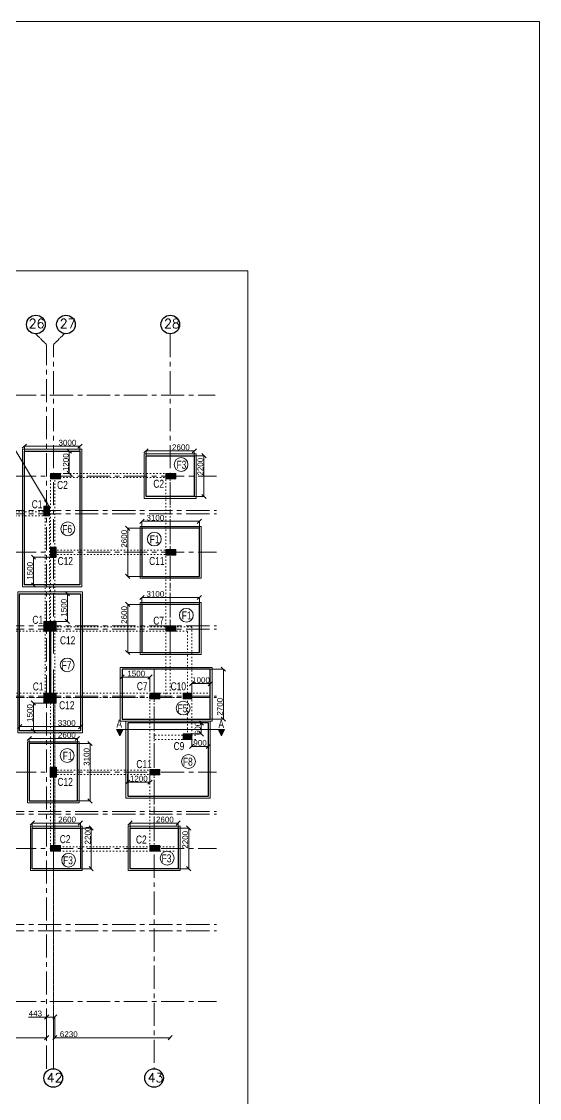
# Model space of a CAD drawing. Header units: inches. Extents: x 719368 to 6315912, y -2624014 to 446967.
# Drawn here: x 5540824 to 5568800, y -2127265 to -2069088 of the extents above; entities that cross this region are included whole.
import ezdxf

# ---------------------------------------------------------------- set-up
doc = ezdxf.new("R2010")
doc.units = ezdxf.units.IN
doc.header["$LTSCALE"] = 20
doc.header["$MEASUREMENT"] = 0
doc.header["$PDMODE"] = 3
doc.linetypes.add('ACAD_ISO03W100', pattern=[30, 12, -18])
doc.linetypes.add('CENTER', pattern=[2, 1.25, -0.25, 0.25, -0.25])
doc.layers.get('Defpoints').update_dxf_attribs({"lineweight": 25})
for name, color, linetype, lineweight in [('COL.FILL', 6, 'Continuous', 20), ('COLUMN', 2, 'Continuous', 25), ('DIM', 7, 'Continuous', 13), ('FOOTING', 73, 'Continuous', 30), ('GRID', 202, 'CENTER', 5), ('HACHE', 6, 'Continuous', 9), ('HIDDEN', 181, 'ACAD_ISO03W100', 18), ('STAIR', 4, 'Continuous', 25), ('Text', 7, 'Continuous', 15), ('WALL', 1, 'Continuous', 18)]:
    doc.layers.add(name, color=color, linetype=linetype, lineweight=lineweight)
doc.layers.add('expension joint', color=248, linetype='Continuous')
doc.layers.add('grid text', color=140, linetype='Continuous')
doc.styles.add('BOLD', font='arial.ttf')
doc.styles.add('DIM SUMBI', font='arial.ttf')
doc.styles.add('Tabrej', font='romans.shx')
doc.dimstyles.new('Copy of S3', dxfattribs={"dimtxt": 200, "dimasz": 150, "dimexe": 5, "dimexo": 5, "dimgap": 50, "dimtad": 1, "dimjust": 1, "dimdec": 0, "dimzin": 3, "dimdsep": 46, "dimtxsty": 'BOLD', "dimblk1": 'OBLIQUE', "dimblk2": 'OBLIQUE', "dimsah": 1, "dimcen": 0.0625, "dimdle": 5, "dimclrd": 230, "dimclre": 251, "dimclrt": 2, "dimadec": 0, "dimazin": 0, "dimtfac": 1, "dimtdec": 0, "dimtix": 1, "dimtofl": 0, "dimtmove": 2, "dimatfit": 3, "dimfxl": 0, "dimtolj": 1, "dimtzin": 2, "dimlwd": -1, "dimlwe": -1, "dimarcsym": 0})
doc.dimstyles.new('PL1', dxfattribs={"dimtxt": 275, "dimasz": 230, "dimexe": 0.18, "dimexo": 12, "dimgap": 30, "dimtad": 1, "dimjust": 1, "dimdec": 0, "dimzin": 0, "dimdsep": 46, "dimtxsty": 'BOLD', "dimblk": 'OBLIQUE', "dimcen": 0.09, "dimclrd": 256, "dimclre": 256, "dimadec": 0, "dimazin": 0, "dimtfac": 1, "dimtdec": 0, "dimtofl": 0, "dimtmove": 0, "dimatfit": 3, "dimfxl": 0, "dimtolj": 1, "dimtzin": 0, "dimlwd": -1, "dimlwe": -1, "dimarcsym": 0})

# ---------------------------------------------------------------- blocks, each defined once
blk = doc.blocks.new('_Oblique')
at = {"layer": 'STAIR', "color": 0, "lineweight": -2}
blk.add_line((-0.5, -0.5), (0.5, 0.5), dxfattribs=at)
blk = doc.blocks.new('*D461')
at = {"layer": 'Defpoints', "color": 0}
for p in [(5538829, -2123984), (5542179, -2123984), (5542179, -2123984)]:
    blk.add_point(p, dxfattribs=at)
at = {"layer": 'DIM'}
for p, q in [((5538829, -2123972), (5538829, -2123984)), ((5542179, -2123984), (5538829, -2123984)), ((5542179, -2123972), (5542179, -2123984))]:
    blk.add_line(p, q, dxfattribs=at)
at = {"layer": 'DIM', "xscale": 230, "yscale": 230, "zscale": 230, "rotation": 180}
blk.add_blockref('_Oblique', (5538829, -2123984), dxfattribs=at)
at = {"layer": 'DIM', "xscale": 230, "yscale": 230, "zscale": 230}
blk.add_blockref('_Oblique', (5542179, -2123984), dxfattribs=at)
at = {"layer": 'DIM', "color": 0, "insert": (5539581, -2123796), "char_height": 310, "attachment_point": 5, "style": 'BOLD'}
blk.add_mtext('\\A1;3350', dxfattribs=at)
blk = doc.blocks.new('*D462')
at = {"layer": 'Defpoints', "color": 0}
for p in [(5542622, -2123984), (5548852, -2123984), (5548852, -2123984)]:
    blk.add_point(p, dxfattribs=at)
at = {"layer": 'DIM'}
for p, q in [((5542622, -2123972), (5542622, -2123984)), ((5548852, -2123984), (5542622, -2123984)), ((5548852, -2123972), (5548852, -2123984))]:
    blk.add_line(p, q, dxfattribs=at)
at = {"layer": 'DIM', "xscale": 230, "yscale": 230, "zscale": 230, "rotation": 180}
blk.add_blockref('_Oblique', (5542622, -2123984), dxfattribs=at)
at = {"layer": 'DIM', "xscale": 230, "yscale": 230, "zscale": 230}
blk.add_blockref('_Oblique', (5548852, -2123984), dxfattribs=at)
at = {"layer": 'DIM', "color": 0, "insert": (5543375, -2123796), "char_height": 310, "attachment_point": 5, "style": 'BOLD'}
blk.add_mtext('\\A1;6230', dxfattribs=at)
blk = doc.blocks.new('*D463')
at = {"layer": 'Defpoints', "color": 0}
for p in [(5542622, -2122865), (5542179, -2123984), (5542622, -2123984)]:
    blk.add_point(p, dxfattribs=at)
at = {"layer": 'DIM'}
for p, q in [((5542179, -2122865), (5541192, -2122865)), ((5542179, -2123972), (5542179, -2122864)), ((5542622, -2122865), (5542179, -2122865)), ((5542622, -2123972), (5542622, -2122864))]:
    blk.add_line(p, q, dxfattribs=at)
at = {"layer": 'DIM', "xscale": 230, "yscale": 230, "zscale": 230, "rotation": 180}
blk.add_blockref('_Oblique', (5542179, -2122865), dxfattribs=at)
at = {"layer": 'DIM', "xscale": 230, "yscale": 230, "zscale": 230}
blk.add_blockref('_Oblique', (5542622, -2122865), dxfattribs=at)
at = {"layer": 'DIM', "color": 0, "insert": (5541570, -2122676), "char_height": 310, "attachment_point": 5, "style": 'BOLD'}
blk.add_mtext('\\A1;443', dxfattribs=at)
blk = doc.blocks.new('C3')
at = {"layer": 'COLUMN'}
h = blk.add_hatch(color=7, dxfattribs=at)
h.dxf.hatch_style = 1
h.paths.add_polyline_path([(0.3, 0), (0, 0), (0, -0.53), (0.3, -0.53)])
for p, q in [((0, 0), (0, -0.53)), ((0.3, 0), (0, 0)), ((0.3, -0.53), (0.3, 0)), ((0, -0.53), (0.3, -0.53))]:
    blk.add_line(p, q, dxfattribs=at)
blk = doc.blocks.new('*D534')
at = {"layer": 'Defpoints', "color": 0}
for p in [(5550152, -2092545), (5550152, -2094745), (5550673, -2094745)]:
    blk.add_point(p, dxfattribs=at)
at = {"layer": 'DIM'}
for p, q in [((5550164, -2092545), (5550673, -2092545)), ((5550673, -2092545), (5550673, -2094745)), ((5550164, -2094745), (5550673, -2094745))]:
    blk.add_line(p, q, dxfattribs=at)
at = {"layer": 'DIM', "xscale": 230, "yscale": 230, "zscale": 230}
for p, rotation in [((5550673, -2092545), 90), ((5550673, -2094745), 270)]:
    blk.add_blockref('_Oblique', p, dxfattribs=dict(at, rotation=rotation))
at = {"layer": 'DIM', "color": 0, "insert": (5550485, -2093135), "char_height": 310, "attachment_point": 5, "rotation": 90, "style": 'BOLD'}
blk.add_mtext('\\A1;2200', dxfattribs=at)
blk = doc.blocks.new('*D535')
at = {"layer": 'Defpoints', "color": 0}
for p in [(5550152, -2092278), (5547552, -2092791), (5550152, -2092783)]:
    blk.add_point(p, dxfattribs=at)
at = {"layer": 'DIM'}
for p, q in [((5547552, -2092779), (5547552, -2092277)), ((5547552, -2092278), (5550152, -2092278)), ((5550152, -2092771), (5550152, -2092277))]:
    blk.add_line(p, q, dxfattribs=at)
at = {"layer": 'DIM', "xscale": 230, "yscale": 230, "zscale": 230, "rotation": 180}
blk.add_blockref('_Oblique', (5547552, -2092278), dxfattribs=at)
at = {"layer": 'DIM', "xscale": 230, "yscale": 230, "zscale": 230}
blk.add_blockref('_Oblique', (5550152, -2092278), dxfattribs=at)
at = {"layer": 'DIM', "color": 0, "insert": (5549432, -2092089), "char_height": 310, "attachment_point": 5, "style": 'BOLD'}
blk.add_mtext('\\A1;2600', dxfattribs=at)
blk = doc.blocks.new('*D536')
at = {"layer": 'Defpoints', "color": 0}
for p in [(5541242, -2107819), (5541242, -2108090), (5543842, -2108090)]:
    blk.add_point(p, dxfattribs=at)
at = {"layer": 'DIM'}
for p, q in [((5541242, -2108078), (5541242, -2107819)), ((5543842, -2107819), (5541242, -2107819)), ((5543842, -2108078), (5543842, -2107819))]:
    blk.add_line(p, q, dxfattribs=at)
at = {"layer": 'DIM', "xscale": 230, "yscale": 230, "zscale": 230, "rotation": 180}
blk.add_blockref('_Oblique', (5541242, -2107819), dxfattribs=at)
at = {"layer": 'DIM', "xscale": 230, "yscale": 230, "zscale": 230}
blk.add_blockref('_Oblique', (5543842, -2107819), dxfattribs=at)
at = {"layer": 'DIM', "color": 0, "insert": (5543271, -2107631), "char_height": 310, "attachment_point": 5, "style": 'BOLD'}
blk.add_mtext('\\A1;2600', dxfattribs=at)
blk = doc.blocks.new('*D537')
at = {"layer": 'Defpoints', "color": 0}
for p in [(5543604, -2108090), (5544528, -2108090), (5543596, -2111190)]:
    blk.add_point(p, dxfattribs=at)
at = {"layer": 'DIM'}
for p, q in [((5543616, -2108090), (5544528, -2108090)), ((5544528, -2111190), (5544528, -2108090)), ((5543608, -2111190), (5544528, -2111190))]:
    blk.add_line(p, q, dxfattribs=at)
at = {"layer": 'DIM', "xscale": 230, "yscale": 230, "zscale": 230}
for p, rotation in [((5544528, -2108090), 90), ((5544528, -2111190), 270)]:
    blk.add_blockref('_Oblique', p, dxfattribs=dict(at, rotation=rotation))
at = {"layer": 'DIM', "color": 0, "insert": (5544339, -2108814), "char_height": 310, "attachment_point": 5, "rotation": 90, "style": 'BOLD'}
blk.add_mtext('\\A1;3100', dxfattribs=at)
blk = doc.blocks.new('*D538')
at = {"layer": 'Defpoints', "color": 0}
for p in [(5549286, -2112655), (5549286, -2114855), (5549855, -2114855)]:
    blk.add_point(p, dxfattribs=at)
at = {"layer": 'DIM'}
for p, q in [((5549298, -2112655), (5549856, -2112655)), ((5549855, -2112655), (5549855, -2114855)), ((5549298, -2114855), (5549856, -2114855))]:
    blk.add_line(p, q, dxfattribs=at)
at = {"layer": 'DIM', "xscale": 230, "yscale": 230, "zscale": 230}
for p, rotation in [((5549855, -2112655), 90), ((5549855, -2114855), 270)]:
    blk.add_blockref('_Oblique', p, dxfattribs=dict(at, rotation=rotation))
at = {"layer": 'DIM', "color": 0, "insert": (5549667, -2113293), "char_height": 310, "attachment_point": 5, "rotation": 90, "style": 'BOLD'}
blk.add_mtext('\\A1;2200', dxfattribs=at)
blk = doc.blocks.new('*D539')
at = {"layer": 'Defpoints', "color": 0}
for p in [(5549286, -2112388), (5546686, -2112901), (5549286, -2112894)]:
    blk.add_point(p, dxfattribs=at)
at = {"layer": 'DIM'}
for p, q in [((5546686, -2112889), (5546686, -2112388)), ((5546686, -2112388), (5549286, -2112388)), ((5549286, -2112882), (5549286, -2112388))]:
    blk.add_line(p, q, dxfattribs=at)
at = {"layer": 'DIM', "xscale": 230, "yscale": 230, "zscale": 230, "rotation": 180}
blk.add_blockref('_Oblique', (5546686, -2112388), dxfattribs=at)
at = {"layer": 'DIM', "xscale": 230, "yscale": 230, "zscale": 230}
blk.add_blockref('_Oblique', (5549286, -2112388), dxfattribs=at)
at = {"layer": 'DIM', "color": 0, "insert": (5548567, -2112200), "char_height": 310, "attachment_point": 5, "style": 'BOLD'}
blk.add_mtext('\\A1;2600', dxfattribs=at)
blk = doc.blocks.new('*D540')
at = {"layer": 'Defpoints', "color": 0}
for p in [(5544005, -2112655), (5544005, -2114855), (5544585, -2114855)]:
    blk.add_point(p, dxfattribs=at)
at = {"layer": 'DIM'}
for p, q in [((5544017, -2112655), (5544585, -2112655)), ((5544585, -2112655), (5544585, -2114855)), ((5544017, -2114855), (5544585, -2114855))]:
    blk.add_line(p, q, dxfattribs=at)
at = {"layer": 'DIM', "xscale": 230, "yscale": 230, "zscale": 230}
for p, rotation in [((5544585, -2112655), 90), ((5544585, -2114855), 270)]:
    blk.add_blockref('_Oblique', p, dxfattribs=dict(at, rotation=rotation))
at = {"layer": 'DIM', "color": 0, "insert": (5544397, -2113061), "char_height": 310, "attachment_point": 5, "rotation": 90, "style": 'BOLD'}
blk.add_mtext('\\A1;2200', dxfattribs=at)
blk = doc.blocks.new('*D541')
at = {"layer": 'Defpoints', "color": 0}
for p in [(5544005, -2112388), (5541405, -2112901), (5544005, -2112894)]:
    blk.add_point(p, dxfattribs=at)
at = {"layer": 'DIM'}
for p, q in [((5541405, -2112889), (5541405, -2112388)), ((5541405, -2112388), (5544005, -2112388)), ((5544005, -2112882), (5544005, -2112388))]:
    blk.add_line(p, q, dxfattribs=at)
at = {"layer": 'DIM', "xscale": 230, "yscale": 230, "zscale": 230, "rotation": 180}
blk.add_blockref('_Oblique', (5541405, -2112388), dxfattribs=at)
at = {"layer": 'DIM', "xscale": 230, "yscale": 230, "zscale": 230}
blk.add_blockref('_Oblique', (5544005, -2112388), dxfattribs=at)
at = {"layer": 'DIM', "color": 0, "insert": (5543286, -2112200), "char_height": 310, "attachment_point": 5, "style": 'BOLD'}
blk.add_mtext('\\A1;2600', dxfattribs=at)
blk = doc.blocks.new('*D415')
at = {"layer": 'Defpoints', "color": 0}
for p in [(5551017, -2104075), (5551727, -2104075), (5551017, -2106775)]:
    blk.add_point(p, dxfattribs=at)
at = {"layer": 'DIM'}
for p, q in [((5551029, -2104075), (5551727, -2104075)), ((5551727, -2106775), (5551727, -2104075)), ((5551029, -2106775), (5551727, -2106775))]:
    blk.add_line(p, q, dxfattribs=at)
at = {"layer": 'DIM', "xscale": 230, "yscale": 230, "zscale": 230}
for p, rotation in [((5551727, -2104075), 90), ((5551727, -2106775), 270)]:
    blk.add_blockref('_Oblique', p, dxfattribs=dict(at, rotation=rotation))
at = {"layer": 'DIM', "color": 0, "insert": (5551538, -2106105), "char_height": 310, "attachment_point": 5, "rotation": 90, "style": 'BOLD'}
blk.add_mtext('\\A1;2700', dxfattribs=at)
blk = doc.blocks.new('*D416')
at = {"layer": 'Defpoints', "color": 0}
for p in [(5546256, -2104501), (5546256, -2105284), (5547756, -2105284)]:
    blk.add_point(p, dxfattribs=at)
at = {"layer": 'DIM'}
for p, q in [((5546256, -2105272), (5546256, -2104501)), ((5546256, -2104501), (5547756, -2104501)), ((5547756, -2105272), (5547756, -2104501))]:
    blk.add_line(p, q, dxfattribs=at)
at = {"layer": 'DIM', "xscale": 230, "yscale": 230, "zscale": 230, "rotation": 180}
blk.add_blockref('_Oblique', (5546256, -2104501), dxfattribs=at)
at = {"layer": 'DIM', "xscale": 230, "yscale": 230, "zscale": 230}
blk.add_blockref('_Oblique', (5547756, -2104501), dxfattribs=at)
at = {"layer": 'DIM', "color": 0, "insert": (5547019, -2104313), "char_height": 310, "attachment_point": 5, "style": 'BOLD'}
blk.add_mtext('\\A1;1500', dxfattribs=at)
blk = doc.blocks.new('*D417')
at = {"layer": 'Defpoints', "color": 0}
for p in [(5550017, -2105375), (5551017, -2104855), (5551017, -2105375)]:
    blk.add_point(p, dxfattribs=at)
at = {"layer": 'DIM'}
for p, q in [((5550017, -2105363), (5550017, -2104855)), ((5551017, -2104855), (5550017, -2104855)), ((5551017, -2105363), (5551017, -2104855))]:
    blk.add_line(p, q, dxfattribs=at)
at = {"layer": 'DIM', "xscale": 230, "yscale": 230, "zscale": 230, "rotation": 180}
blk.add_blockref('_Oblique', (5550017, -2104855), dxfattribs=at)
at = {"layer": 'DIM', "xscale": 230, "yscale": 230, "zscale": 230}
blk.add_blockref('_Oblique', (5551017, -2104855), dxfattribs=at)
at = {"layer": 'DIM', "color": 0, "insert": (5550517, -2104667), "char_height": 310, "attachment_point": 5, "style": 'BOLD'}
blk.add_mtext('\\A1;1000', dxfattribs=at)
blk = doc.blocks.new('*D418')
at = {"layer": 'Defpoints', "color": 0}
for p in [(5546556, -2109755), (5547756, -2109790), (5546556, -2110180)]:
    blk.add_point(p, dxfattribs=at)
at = {"layer": 'DIM'}
for p, q in [((5546556, -2109767), (5546556, -2110180)), ((5547756, -2109802), (5547756, -2110180)), ((5546556, -2110180), (5547756, -2110180))]:
    blk.add_line(p, q, dxfattribs=at)
at = {"layer": 'DIM', "xscale": 230, "yscale": 230, "zscale": 230, "rotation": 180}
blk.add_blockref('_Oblique', (5546556, -2110180), dxfattribs=at)
at = {"layer": 'DIM', "xscale": 230, "yscale": 230, "zscale": 230}
blk.add_blockref('_Oblique', (5547756, -2110180), dxfattribs=at)
at = {"layer": 'DIM', "color": 0, "insert": (5547156, -2109991), "char_height": 310, "attachment_point": 5, "style": 'BOLD'}
blk.add_mtext('\\A1;1200', dxfattribs=at)
blk = doc.blocks.new('*D419')
at = {"layer": 'Defpoints', "color": 0}
for p in [(5550017, -2107875), (5550917, -2107875), (5550917, -2108246)]:
    blk.add_point(p, dxfattribs=at)
at = {"layer": 'DIM'}
for p, q in [((5550017, -2107887), (5550017, -2108246)), ((5550917, -2108246), (5550017, -2108246)), ((5550917, -2107887), (5550917, -2108246))]:
    blk.add_line(p, q, dxfattribs=at)
at = {"layer": 'DIM', "xscale": 230, "yscale": 230, "zscale": 230, "rotation": 180}
blk.add_blockref('_Oblique', (5550017, -2108246), dxfattribs=at)
at = {"layer": 'DIM', "xscale": 230, "yscale": 230, "zscale": 230}
blk.add_blockref('_Oblique', (5550917, -2108246), dxfattribs=at)
at = {"layer": 'DIM', "color": 0, "insert": (5550467, -2108057), "char_height": 310, "attachment_point": 5, "style": 'BOLD'}
blk.add_mtext('\\A1;900', dxfattribs=at)
blk = doc.blocks.new('*D420')
at = {"layer": 'Defpoints', "color": 0}
for p in [(5549557, -2106975), (5550529, -2106975), (5549557, -2107575)]:
    blk.add_point(p, dxfattribs=at)
at = {"layer": 'DIM'}
for p, q in [((5549569, -2106975), (5550529, -2106975)), ((5550529, -2107575), (5550529, -2106975)), ((5549569, -2107575), (5550529, -2107575))]:
    blk.add_line(p, q, dxfattribs=at)
at = {"layer": 'DIM', "xscale": 230, "yscale": 230, "zscale": 230}
for p, rotation in [((5550529, -2106975), 90), ((5550529, -2107575), 270)]:
    blk.add_blockref('_Oblique', p, dxfattribs=dict(at, rotation=rotation))
at = {"layer": 'DIM', "color": 0, "insert": (5550341, -2107275), "char_height": 310, "attachment_point": 5, "rotation": 90, "style": 'BOLD'}
blk.add_mtext('\\A1;600', dxfattribs=at)
blk = doc.blocks.new('*D421')
at = {"layer": 'Defpoints', "color": 0}
for p in [(5543975, -2092028), (5540975, -2092541), (5543975, -2092534)]:
    blk.add_point(p, dxfattribs=at)
at = {"layer": 'DIM'}
for p, q in [((5540975, -2092529), (5540975, -2092028)), ((5540975, -2092028), (5543975, -2092028)), ((5543975, -2092522), (5543975, -2092028))]:
    blk.add_line(p, q, dxfattribs=at)
at = {"layer": 'DIM', "xscale": 230, "yscale": 230, "zscale": 230, "rotation": 180}
blk.add_blockref('_Oblique', (5540975, -2092028), dxfattribs=at)
at = {"layer": 'DIM', "xscale": 230, "yscale": 230, "zscale": 230}
blk.add_blockref('_Oblique', (5543975, -2092028), dxfattribs=at)
at = {"layer": 'DIM', "color": 0, "insert": (5543302, -2091840), "char_height": 310, "attachment_point": 5, "style": 'BOLD'}
blk.add_mtext('\\A1;3000', dxfattribs=at)
blk = doc.blocks.new('*D422')
at = {"layer": 'Defpoints', "color": 0}
for p in [(5543118, -2092295), (5543118, -2093495), (5543405, -2093495)]:
    blk.add_point(p, dxfattribs=at)
at = {"layer": 'DIM'}
for p, q in [((5543130, -2092295), (5543405, -2092295)), ((5543405, -2093495), (5543405, -2092295)), ((5543130, -2093495), (5543405, -2093495))]:
    blk.add_line(p, q, dxfattribs=at)
at = {"layer": 'DIM', "xscale": 230, "yscale": 230, "zscale": 230}
for p, rotation in [((5543405, -2092295), 90), ((5543405, -2093495), 270)]:
    blk.add_blockref('_Oblique', p, dxfattribs=dict(at, rotation=rotation))
at = {"layer": 'DIM', "color": 0, "insert": (5543217, -2092895), "char_height": 310, "attachment_point": 5, "rotation": 90, "style": 'BOLD'}
blk.add_mtext('\\A1;1200', dxfattribs=at)
blk = doc.blocks.new('*D423')
at = {"layer": 'Defpoints', "color": 0}
for p in [(5542392, -2098025), (5541469, -2099525), (5542392, -2099525)]:
    blk.add_point(p, dxfattribs=at)
at = {"layer": 'DIM'}
for p, q in [((5542380, -2098025), (5541469, -2098025)), ((5541469, -2099525), (5541469, -2098025)), ((5542380, -2099525), (5541469, -2099525))]:
    blk.add_line(p, q, dxfattribs=at)
at = {"layer": 'DIM', "xscale": 230, "yscale": 230, "zscale": 230}
for p, rotation in [((5541469, -2098025), 90), ((5541469, -2099525), 270)]:
    blk.add_blockref('_Oblique', p, dxfattribs=dict(at, rotation=rotation))
at = {"layer": 'DIM', "color": 0, "insert": (5541281, -2098763), "char_height": 310, "attachment_point": 5, "rotation": 90, "style": 'BOLD'}
blk.add_mtext('\\A1;1500', dxfattribs=at)
blk = doc.blocks.new('*D424')
at = {"layer": 'Defpoints', "color": 0}
for p in [(5542692, -2099995), (5543302, -2099995), (5542692, -2101495)]:
    blk.add_point(p, dxfattribs=at)
at = {"layer": 'DIM'}
for p, q in [((5542704, -2099995), (5543302, -2099995)), ((5543302, -2099995), (5543302, -2101495)), ((5542704, -2101495), (5543302, -2101495))]:
    blk.add_line(p, q, dxfattribs=at)
at = {"layer": 'DIM', "xscale": 230, "yscale": 230, "zscale": 230}
for p, rotation in [((5543302, -2099995), 90), ((5543302, -2101495), 270)]:
    blk.add_blockref('_Oblique', p, dxfattribs=dict(at, rotation=rotation))
at = {"layer": 'DIM', "color": 0, "insert": (5543114, -2100758), "char_height": 310, "attachment_point": 5, "rotation": 90, "style": 'BOLD'}
blk.add_mtext('\\A1;1500', dxfattribs=at)
blk = doc.blocks.new('*D425')
at = {"layer": 'Defpoints', "color": 0}
for p in [(5542029, -2105905), (5541463, -2107405), (5542029, -2107405)]:
    blk.add_point(p, dxfattribs=at)
at = {"layer": 'DIM'}
for p, q in [((5542017, -2105905), (5541463, -2105905)), ((5541463, -2105905), (5541463, -2107405)), ((5542017, -2107405), (5541463, -2107405))]:
    blk.add_line(p, q, dxfattribs=at)
at = {"layer": 'DIM', "xscale": 230, "yscale": 230, "zscale": 230}
for p, rotation in [((5541463, -2105905), 90), ((5541463, -2107405), 270)]:
    blk.add_blockref('_Oblique', p, dxfattribs=dict(at, rotation=rotation))
at = {"layer": 'DIM', "color": 0, "insert": (5541275, -2106443), "char_height": 310, "attachment_point": 5, "rotation": 90, "style": 'BOLD'}
blk.add_mtext('\\A1;1500', dxfattribs=at)
blk = doc.blocks.new('*D426')
at = {"layer": 'Defpoints', "color": 0}
for p in [(5540716, -2107088), (5540716, -2107174), (5544016, -2107088)]:
    blk.add_point(p, dxfattribs=at)
at = {"layer": 'DIM'}
for p, q in [((5540716, -2107100), (5540716, -2107174)), ((5540716, -2107174), (5544016, -2107174)), ((5544016, -2107100), (5544016, -2107174))]:
    blk.add_line(p, q, dxfattribs=at)
at = {"layer": 'DIM', "xscale": 230, "yscale": 230, "zscale": 230, "rotation": 180}
blk.add_blockref('_Oblique', (5540716, -2107174), dxfattribs=at)
at = {"layer": 'DIM', "xscale": 230, "yscale": 230, "zscale": 230}
blk.add_blockref('_Oblique', (5544016, -2107174), dxfattribs=at)
at = {"layer": 'DIM', "color": 0, "insert": (5543264, -2106986), "char_height": 310, "attachment_point": 5, "style": 'BOLD'}
blk.add_mtext('\\A1;3300', dxfattribs=at)
blk = doc.blocks.new('*D543')
at = {"layer": 'Defpoints', "color": 0}
for p in [(5547568, -2096460), (5546559, -2099060), (5547541, -2099060)]:
    blk.add_point(p, dxfattribs=at)
at = {"layer": 'DIM'}
for p, q in [((5547556, -2096460), (5546559, -2096460)), ((5546559, -2096460), (5546559, -2099060)), ((5547529, -2099060), (5546559, -2099060))]:
    blk.add_line(p, q, dxfattribs=at)
at = {"layer": 'DIM', "xscale": 230, "yscale": 230, "zscale": 230}
for p, rotation in [((5546559, -2096460), 90), ((5546559, -2099060), 270)]:
    blk.add_blockref('_Oblique', p, dxfattribs=dict(at, rotation=rotation))
at = {"layer": 'DIM', "color": 0, "insert": (5546371, -2097031), "char_height": 310, "attachment_point": 5, "rotation": 90, "style": 'BOLD'}
blk.add_mtext('\\A1;2600', dxfattribs=at)
blk = doc.blocks.new('*D544')
at = {"layer": 'Defpoints', "color": 0}
for p in [(5547328, -2096087), (5547328, -2096699), (5550428, -2096706)]:
    blk.add_point(p, dxfattribs=at)
at = {"layer": 'DIM'}
for p, q in [((5547328, -2096687), (5547328, -2096087)), ((5550428, -2096087), (5547328, -2096087)), ((5550428, -2096694), (5550428, -2096087))]:
    blk.add_line(p, q, dxfattribs=at)
at = {"layer": 'DIM', "xscale": 230, "yscale": 230, "zscale": 230, "rotation": 180}
blk.add_blockref('_Oblique', (5547328, -2096087), dxfattribs=at)
at = {"layer": 'DIM', "xscale": 230, "yscale": 230, "zscale": 230}
blk.add_blockref('_Oblique', (5550428, -2096087), dxfattribs=at)
at = {"layer": 'DIM', "color": 0, "insert": (5548052, -2095898), "char_height": 310, "attachment_point": 5, "style": 'BOLD'}
blk.add_mtext('\\A1;3100', dxfattribs=at)
blk = doc.blocks.new('*D545')
at = {"layer": 'Defpoints', "color": 0}
for p in [(5547568, -2100575), (5546559, -2103175), (5547541, -2103175)]:
    blk.add_point(p, dxfattribs=at)
at = {"layer": 'DIM'}
for p, q in [((5547556, -2100575), (5546559, -2100575)), ((5546559, -2100575), (5546559, -2103175)), ((5547529, -2103175), (5546559, -2103175))]:
    blk.add_line(p, q, dxfattribs=at)
at = {"layer": 'DIM', "xscale": 230, "yscale": 230, "zscale": 230}
for p, rotation in [((5546559, -2100575), 90), ((5546559, -2103175), 270)]:
    blk.add_blockref('_Oblique', p, dxfattribs=dict(at, rotation=rotation))
at = {"layer": 'DIM', "color": 0, "insert": (5546371, -2101146), "char_height": 310, "attachment_point": 5, "rotation": 90, "style": 'BOLD'}
blk.add_mtext('\\A1;2600', dxfattribs=at)
blk = doc.blocks.new('*D546')
at = {"layer": 'Defpoints', "color": 0}
for p in [(5547328, -2100202), (5547328, -2100814), (5550428, -2100821)]:
    blk.add_point(p, dxfattribs=at)
at = {"layer": 'DIM'}
for p, q in [((5547328, -2100802), (5547328, -2100202)), ((5550428, -2100202), (5547328, -2100202)), ((5550428, -2100809), (5550428, -2100202))]:
    blk.add_line(p, q, dxfattribs=at)
at = {"layer": 'DIM', "xscale": 230, "yscale": 230, "zscale": 230, "rotation": 180}
blk.add_blockref('_Oblique', (5547328, -2100202), dxfattribs=at)
at = {"layer": 'DIM', "xscale": 230, "yscale": 230, "zscale": 230}
blk.add_blockref('_Oblique', (5550428, -2100202), dxfattribs=at)
at = {"layer": 'DIM', "color": 0, "insert": (5548052, -2100013), "char_height": 310, "attachment_point": 5, "style": 'BOLD'}
blk.add_mtext('\\A1;3100', dxfattribs=at)

msp = doc.modelspace()

# ---------------------------------------------------------------- hatches: boundary and pattern name
at = {"layer": 'COL.FILL'}
for points in [[(5542391.5856, -2093795.4344), (5542921.5856, -2093795.4344), (5542921.5856, -2093495.4344), (5542391.5856, -2093495.4344)], [(5548621.5856, -2093795.1363), (5549151.5856, -2093795.1363), (5549151.5856, -2093495.1363), (5548621.5856, -2093495.1363)], [(5542029.0856, -2095795.4344), (5542329.0856, -2095795.4344), (5542329.0856, -2095265.4344), (5542029.0856, -2095265.4344)], [(5542391.5856, -2098025.4344), (5542691.5856, -2098025.4344), (5542691.5856, -2097495.4344), (5542391.5856, -2097495.4344)], [(5548621.5856, -2097910.4344), (5549151.5856, -2097910.4344), (5549151.5856, -2097610.4344), (5548621.5856, -2097610.4344)], [(5542029.0856, -2102025.4344), (5542329.0856, -2102025.4344), (5542329.0856, -2101495.4344), (5542029.0856, -2101495.4344)], [(5542391.5856, -2102025.4344), (5542691.5856, -2102025.4344), (5542691.5856, -2101495.4344), (5542391.5856, -2101495.4344)], [(5548621.5856, -2102025.4344), (5549151.5856, -2102025.4344), (5549151.5856, -2101725.4344), (5548621.5856, -2101725.4344)], [(5542029.0856, -2105905.4344), (5542329.0856, -2105905.4344), (5542329.0856, -2105375.4344), (5542029.0856, -2105375.4344)], [(5542391.5856, -2105905.4344), (5542691.5856, -2105905.4344), (5542691.5856, -2105375.4344), (5542391.5856, -2105375.4344)], [(5547756.4859, -2105675.4344), (5548286.4859, -2105675.4344), (5548286.4859, -2105375.4344), (5547756.4859, -2105375.4344)], [(5550017.3985, -2105375.4344), (5550017.3985, -2105675.4344), (5549557.3985, -2105675.4344), (5549557.3985, -2105375.4344)], [(5550017.3985, -2107575.4344), (5550017.3985, -2107875.4344), (5549557.3985, -2107875.4344), (5549557.3985, -2107575.4344)], [(5542391.5856, -2109905.4344), (5542691.5856, -2109905.4344), (5542691.5856, -2109375.4344), (5542391.5856, -2109375.4344)], [(5547756.4859, -2109790.4344), (5548286.4859, -2109790.4344), (5548286.4859, -2109490.4344), (5547756.4859, -2109490.4344)], [(5542391.5856, -2113905.4344), (5542921.5856, -2113905.4344), (5542921.5856, -2113605.4344), (5542391.5856, -2113605.4344)], [(5548286.4859, -2113905.4354), (5547756.4859, -2113905.4354), (5547756.4859, -2113605.4354), (5548286.4859, -2113605.4354)]]:
    msp.add_hatch(color=256, dxfattribs=at).paths.add_polyline_path(points)
at = {"layer": 'DIM'}
for points in [[(5545954.3008, -2107336.5785), (5546133.0367, -2107676.89), (5546307.3378, -2107336.5785)], [(5551620.2049, -2107676.89), (5551441.469, -2107336.5785), (5551794.506, -2107336.5785)]]:
    msp.add_hatch(color=256, dxfattribs=at).paths.add_polyline_path(points)

# ---------------------------------------------------------------- linework, layer by layer
at = {"layer": 'COL.FILL'}
for points in [[(5542921.5856, -2093795.4344), (5542921.5856, -2093495.4344), (5542391.5856, -2093495.4344), (5542391.5856, -2093795.4344)], [(5549151.5856, -2093795.1363), (5549151.5856, -2093495.1363), (5548621.5856, -2093495.1363), (5548621.5856, -2093795.1363)], [(5542329.0856, -2095265.4344), (5542029.0856, -2095265.4344), (5542029.0856, -2095795.4344), (5542329.0856, -2095795.4344)], [(5542391.5856, -2098025.4344), (5542691.5856, -2098025.4344), (5542691.5856, -2097495.4344), (5542391.5856, -2097495.4344)], [(5549151.5856, -2097910.4344), (5549151.5856, -2097610.4344), (5548621.5856, -2097610.4344), (5548621.5856, -2097910.4344)], [(5542329.0856, -2101495.4344), (5542029.0856, -2101495.4344), (5542029.0856, -2102025.4344), (5542329.0856, -2102025.4344)], [(5542391.5856, -2102025.4344), (5542691.5856, -2102025.4344), (5542691.5856, -2101495.4344), (5542391.5856, -2101495.4344)], [(5549151.5856, -2102025.4344), (5549151.5856, -2101725.4344), (5548621.5856, -2101725.4344), (5548621.5856, -2102025.4344)], [(5542329.0856, -2105375.4344), (5542029.0856, -2105375.4344), (5542029.0856, -2105905.4344), (5542329.0856, -2105905.4344)], [(5542391.5856, -2105905.4344), (5542691.5856, -2105905.4344), (5542691.5856, -2105375.4344), (5542391.5856, -2105375.4344)], [(5548286.4859, -2105675.4344), (5548286.4859, -2105375.4344), (5547756.4859, -2105375.4344), (5547756.4859, -2105675.4344)], [(5550017.3985, -2105675.4344), (5550017.3985, -2105375.4344), (5549557.3985, -2105375.4344), (5549557.3985, -2105675.4344)], [(5550017.3985, -2107875.4344), (5550017.3985, -2107575.4344), (5549557.3985, -2107575.4344), (5549557.3985, -2107875.4344)], [(5542391.5856, -2109905.4344), (5542691.5856, -2109905.4344), (5542691.5856, -2109375.4344), (5542391.5856, -2109375.4344)], [(5548286.4859, -2109790.4344), (5548286.4859, -2109490.4344), (5547756.4859, -2109490.4344), (5547756.4859, -2109790.4344)], [(5542921.5856, -2113905.4344), (5542921.5856, -2113605.4344), (5542391.5856, -2113605.4344), (5542391.5856, -2113905.4344)], [(5548286.4859, -2113905.4354), (5548286.4859, -2113605.4354), (5547756.4859, -2113605.4354), (5547756.4859, -2113905.4354)]]:
    msp.add_lwpolyline(points, close=True, dxfattribs=at)
at = {"layer": 'DIM'}
for p, q in [((5545954.3008, -2107336.5785), (5551794.506, -2107336.5785)), ((5545954.3008, -2107336.5785), (5546133.0367, -2107676.89)), ((5546133.0367, -2107676.89), (5546307.3378, -2107336.5785)), ((5551441.469, -2107336.5785), (5551620.2049, -2107676.89)), ((5551620.2049, -2107676.89), (5551794.506, -2107336.5785))]:
    msp.add_line(p, q, dxfattribs=at)
for points in [[(5424872.2914, -2069087.5328), (5568800.3559, -2069087.5328), (5568800.3559, -2278303.3114), (5424872.2914, -2278303.3114)], [(5553055.3852, -2167590.5634), (5432049.132, -2167590.5634), (5432049.132, -2082559.4872), (5553055.3852, -2082559.4872)]]:
    msp.add_lwpolyline(points, close=True, dxfattribs=at)
at = {"layer": 'expension joint'}
for p, q in [((5542329.0856, -2102025.4344), (5542329.0856, -2105375.4344)), ((5542391.5856, -2102025.4344), (5542391.5856, -2105375.4344))]:
    msp.add_line(p, q, dxfattribs=at)
at = {"layer": 'FOOTING'}
for points in [[(5543975.3356, -2092295.4344), (5543975.3356, -2099525.4344), (5540975.3356, -2099525.4344), (5540975.3356, -2092295.4344)], [(5550151.5857, -2092545.1363), (5550151.5857, -2094745.1363), (5547551.5857, -2094745.1363), (5547551.5857, -2092545.1363)], [(5547327.9574, -2096460.4344), (5547327.9574, -2099060.4344), (5550427.9574, -2099060.4344), (5550427.9574, -2096460.4344)], [(5544016.1332, -2099995.4344), (5544016.1332, -2107405.4344), (5540716.1332, -2107405.4344), (5540716.1332, -2099995.4344)], [(5547327.9574, -2100575.4344), (5547327.9574, -2103175.4344), (5550427.9574, -2103175.4344), (5550427.9574, -2100575.4344)], [(5551017.3985, -2106775.4344), (5551017.3985, -2104075.4344), (5546256.4859, -2104075.4344), (5546256.4859, -2106775.4344)], [(5550917.3985, -2110940.4344), (5550917.3985, -2106975.4344), (5546556.4859, -2106975.4344), (5546556.4859, -2110940.4344)], [(5543842.0521, -2108090.4344), (5541242.0521, -2108090.4344), (5541242.0521, -2111190.4344), (5543842.0521, -2111190.4344)], [(5544005.2691, -2112655.4344), (5544005.2691, -2114855.4344), (5541405.2691, -2114855.4344), (5541405.2691, -2112655.4344)], [(5549286.4859, -2112655.4354), (5549286.4859, -2114855.4354), (5546686.4859, -2114855.4354), (5546686.4859, -2112655.4354)]]:
    msp.add_lwpolyline(points, close=True, dxfattribs=at)
at = {"layer": 'GRID', "color": 190, "ltscale": 3}
msp.add_line((5541587.7823, -2085956.3043), (5542179.0856, -2086547.6076), dxfattribs=at)
at = {"layer": 'GRID', "ltscale": 3}
for p, q in [((5543132.889, -2085956.3043), (5542541.5856, -2086547.6076)), ((5542541.563, -2104090.1), (5542541.563, -2125656.412)), ((5542541.563, -2104090.1), (5542541.563, -2125656.412))]:
    msp.add_line(p, q, dxfattribs=at)
at = {"layer": 'GRID', "ltscale": 50}
for p, q in [((5548851.5856, -2103219.7943), (5548851.5856, -2085956.2691)), ((5542179.0856, -2125656.412), (5542179.0856, -2086547.6076)), ((5542541.5856, -2103219.7943), (5542541.5856, -2086547.6076)), ((5436358.4024, -2089265.4344), (5551291.0154, -2089265.4344)), ((5436358.4024, -2093645.4344), (5551358.5285, -2093645.4344)), ((5435720.6711, -2095495.4344), (5551358.5285, -2095495.4344)), ((5435720.6711, -2095680.4344), (5551358.5285, -2095680.4344)), ((5436358.4024, -2097760.4252), (5551358.5285, -2097760.4252)), ((5435720.6711, -2101725.4344), (5551358.5285, -2101725.4344)), ((5435720.6711, -2101910.4354), (5551358.5285, -2101910.4354)), ((5547986.4632, -2104090.1011), (5547986.4632, -2125656.4131)), ((5435720.6711, -2105525.4354), (5551358.5285, -2105525.4354)), ((5435720.6711, -2105605.4344), (5551358.5285, -2105605.4344)), ((5436358.4024, -2109640.4354), (5551358.5285, -2109640.4354)), ((5435720.6711, -2111755.4344), (5551358.5285, -2111755.4344)), ((5435720.6711, -2111905.389), (5551358.5285, -2111905.389)), ((5436358.4024, -2113755.4354), (5551358.5285, -2113755.4354)), ((5435720.6711, -2117870.4354), (5551358.5285, -2117870.4354)), ((5435720.6711, -2118205.4344), (5551358.5285, -2118205.4344)), ((5436358.4024, -2122020.4354), (5551358.5285, -2122020.4354))]:
    msp.add_line(p, q, dxfattribs=at)
at = {"layer": 'grid text', "color": 190}
msp.add_circle((5541598.2014, -2085452.7087), 503.6064, dxfattribs=at)
at = {"layer": 'grid text'}
for centre in [(5543223.5788, -2085452.7087), (5548858.394, -2085452.7087), (5542536.0031, -2126159.9877), (5542536.0031, -2126159.9877), (5547980.9034, -2126159.9888)]:
    msp.add_circle(centre, 503.6064, dxfattribs=at)
at = {"layer": 'HACHE'}
for points in [[(5544075.3356, -2092195.4344), (5544075.3356, -2099625.4344), (5540875.3356, -2099625.4344), (5540875.3356, -2092195.4344)], [(5550251.5857, -2092445.1363), (5550251.5857, -2094845.1363), (5547451.5857, -2094845.1363), (5547451.5857, -2092445.1363)], [(5547227.9574, -2096360.4344), (5547227.9574, -2099160.4344), (5550527.9574, -2099160.4344), (5550527.9574, -2096360.4344)], [(5544116.1332, -2099895.4344), (5544116.1332, -2107505.4344), (5540616.1332, -2107505.4344), (5540616.1332, -2099895.4344)], [(5547227.9574, -2100475.4344), (5547227.9574, -2103275.4344), (5550527.9574, -2103275.4344), (5550527.9574, -2100475.4344)], [(5551117.3985, -2106875.4344), (5551117.3985, -2103975.4344), (5546156.4859, -2103975.4344), (5546156.4859, -2106875.4344)], [(5551017.3985, -2111040.4344), (5551017.3985, -2106875.4344), (5546456.4859, -2106875.4344), (5546456.4859, -2111040.4344)], [(5543942.0521, -2107990.4344), (5541142.0521, -2107990.4344), (5541142.0521, -2111290.4344), (5543942.0521, -2111290.4344)], [(5544105.2691, -2112555.4344), (5544105.2691, -2114955.4344), (5541305.2691, -2114955.4344), (5541305.2691, -2112555.4344)], [(5549386.4859, -2112555.4354), (5549386.4859, -2114955.4354), (5546586.4859, -2114955.4354), (5546586.4859, -2112555.4354)]]:
    msp.add_lwpolyline(points, close=True, dxfattribs=at)
at = {"layer": 'HIDDEN', "linetype": 'ACAD_ISO03W100', "ltscale": 0.3}
for p, q in [((5542391.5856, -2093495.4344), (5542391.5856, -2113605.4344)), ((5549081.5856, -2093495.4344), (5542391.5856, -2093495.4344)), ((5549081.5856, -2093725.4344), (5542391.5856, -2093725.4344)), ((5542621.5856, -2093495.4344), (5542621.5856, -2113605.4344)), ((5548621.5856, -2105605.4228), (5548621.5856, -2093495.4344)), ((5548851.5856, -2105605.424), (5548851.5856, -2093495.4344)), ((5542099.0856, -2105682.7943), (5542099.0856, -2095495.4344)), ((5542329.0856, -2105681.3753), (5542329.0856, -2095495.4344)), ((5453179.086, -2095565.4344), (5542329.0856, -2095565.4344)), ((5453179.086, -2095795.4344), (5542329.0856, -2095795.4344)), ((5542391.5856, -2097645.4344), (5548851.5857, -2097645.4344)), ((5542391.5856, -2097875.4344), (5548851.5857, -2097875.4344)), ((5550017.3985, -2101795.4344), (5542391.5804, -2101795.6288)), ((5550017.3985, -2101795.4344), (5550017.3985, -2105375.4354)), ((5549787.3985, -2102025.4728), (5512784.0858, -2102025.6288)), ((5549787.3985, -2105375.4354), (5549787.3985, -2102025.4728)), ((5550882.4983, -2105375.4344), (5512784.0858, -2105375.24)), ((5550017.3985, -2105375.4354), (5550017.3985, -2107875.4355)), ((5550882.493, -2105605.4344), (5512784.0858, -2105605.24)), ((5542621.5856, -2105835.4344), (5542621.5856, -2113605.4344)), ((5547756.4859, -2113905.4354), (5547756.4859, -2105675.4344)), ((5547986.4859, -2113905.4344), (5547986.4859, -2105675.4344)), ((5549787.3985, -2105605.4354), (5549787.3985, -2107645.4355)), ((5550247.3985, -2107645.4344), (5547986.4859, -2107645.4344)), ((5550247.3985, -2107875.4344), (5547986.4859, -2107875.4344)), ((5542391.5856, -2109525.4344), (5548286.4859, -2109525.4344)), ((5542391.5856, -2109755.4344), (5548286.4859, -2109755.4344)), ((5549059.8519, -2113675.4344), (5542391.5856, -2113675.4344)), ((5549059.8519, -2113905.4344), (5542391.5856, -2113905.4344))]:
    msp.add_line(p, q, dxfattribs=at)
at = {"layer": 'Text'}
for centre in [(5549439.5904, -2093018.7125), (5543322.8966, -2096489.1152), (5547996.0585, -2097045.8966), (5549726.3785, -2101160.8966), (5543291.5782, -2103846.9133), (5549552.2219, -2106176.6233), (5543284.9483, -2108737.3604), (5549842.9427, -2109060.5493), (5543367.9446, -2114389.6), (5548690.0507, -2114284.3756)]:
    msp.add_circle(centre, 372.7728, dxfattribs=at)
at = {"layer": 'WALL'}
for p, q in [((5549636.9422, -2107645.4344), (5549636.9422, -2107875.4344)), ((5549787.3985, -2107645.4344), (5549636.9422, -2107645.4344)), ((5550017.3985, -2107875.4344), (5549636.9422, -2107875.4344))]:
    msp.add_line(p, q, dxfattribs=at)

# ---------------------------------------------------------------- block references
at = {"layer": 'COLUMN', "color": 5, "xscale": 1000, "yscale": 1000, "zscale": 1000, "rotation": 180}
msp.add_blockref('C3', (5542691.5856, -2098025.4344), dxfattribs=at)
msp.add_blockref('C3', (5542691.5856, -2098025.4344), dxfattribs=at)
at = {"layer": 'COLUMN', "color": 5, "xscale": -1000, "yscale": 1000, "zscale": 1000}
msp.add_blockref('C3', (5542691.5856, -2109375.4344), dxfattribs=at)
at = {"layer": 'WALL', "color": 5, "xscale": 1000, "yscale": 1000, "zscale": 1000, "rotation": 180}
msp.add_blockref('C3', (5542691.5856, -2098025.4344), dxfattribs=at)
at = {"layer": 'WALL', "color": 5, "xscale": -1000, "yscale": 1000, "zscale": 1000}
msp.add_blockref('C3', (5542691.5856, -2109375.4344), dxfattribs=at)

# ---------------------------------------------------------------- texts
at = {"layer": 'grid text', "color": 190, "insert": (5541208.7332, -2085156.4273), "char_height": 500, "attachment_point": 1, "style": 'Tabrej'}
msp.add_mtext_dynamic_manual_height_columns('26', width=0.5, gutter_width=24, heights=[0], dxfattribs=at)
at = {"layer": 'grid text', "char_height": 500, "attachment_point": 1, "style": 'Tabrej'}
for s, insert in [('27', (5542885.7403, -2085156.4273)), ('28', (5548520.5555, -2085156.4273)), ('42', (5542187.5669, -2125891.471)), ('42', (5542187.5669, -2125891.471)), ('43', (5547632.4672, -2125891.4721))]:
    msp.add_mtext_dynamic_manual_height_columns(s, width=0.5, gutter_width=24, heights=[0], dxfattribs=dict(at, insert=insert))
at = {"layer": 'Text', "style": 'DIM SUMBI', "width": 0.75}
for s, p in [('F3', (5549193.4729, -2093246.2734)), ('C2', (5542743.987, -2094337.718)), ('C2', (5547943.3535, -2094273.9857)), ('C1', (5541373.7732, -2095380.0507)), ('F6', (5543023.902, -2096716.6761)), ('F1', (5547749.941, -2097273.4575)), ('C12', (5542771.8213, -2098449.2125)), ('C11', (5547716.9941, -2098446.1895)), ('C1', (5541408.8252, -2101624.4289)), ('C7', (5547939.8433, -2101669.5576)), ('F1', (5549480.2609, -2101388.4575)), ('C12', (5542898.6436, -2102730.9918)), ('F7', (5542992.3624, -2104074.4743)), ('C1', (5541431.8697, -2105222.8468)), ('C7', (5547052.7619, -2105208.3097)), ('C10', (5548877.3254, -2105214.6326)), ('C12', (5542853.0717, -2106239.01)), ('F5', (5549250.5725, -2106404.1843)), ('A', (5545948.3753, -2107238.5752)), ('A', (5551460.1482, -2107250.2352)), ('C9', (5549038.1396, -2108445.9171)), ('F1', (5543048.3408, -2108964.9214)), ('F8', (5549543.0632, -2109288.1102)), ('C11', (5547026.4679, -2109418.7731)), ('C12', (5542764.1265, -2110379.13)), ('C2', (5542888.1738, -2113472.4628)), ('C2', (5547006.3281, -2113491.8903)), ('F3', (5548390.8349, -2114511.9365)), ('F3', (5543068.7288, -2114617.1609))]:
    msp.add_text(s, height=432.432, dxfattribs=at).set_placement(p)

# ---------------------------------------------------------------- dimensions: what is measured, and where the dimension line sits
at = {"layer": 'DIM'}
for base, p1, p2, angle, picture, middle in [((5543975.3356, -2092027.9066), (5540975.3356, -2092541.4521), (5543975.3356, -2092533.6399), 180, '*D421', (5543301.5154, -2092027.9066)), ((5550151.5857, -2092277.6085), (5547551.5857, -2092791.154), (5550151.5857, -2092783.3418), 180, '*D535', (5549431.8469, -2092277.6085)), ((5550673.103, -2094745.1363), (5550151.5857, -2092545.1363), (5550151.5857, -2094745.1363), 270, '*D534', (5550673.103, -2093134.7266)), ((5546558.944, -2099060.4344), (5547567.6227, -2096460.4344), (5547540.9429, -2099060.4344), 270, '*D543', (5546558.944, -2097031.269)), ((5546558.944, -2103175.4344), (5547567.6227, -2100575.4344), (5547540.9429, -2103175.4344), 270, '*D545', (5546558.944, -2101146.269)), ((5551726.6773, -2104075.4344), (5551017.3985, -2106775.4344), (5551017.3985, -2104075.4344), 90, '*D415', (5551726.6773, -2106104.5997)), ((5541462.9779, -2107405.4344), (5542029.0856, -2105905.4344), (5542029.0856, -2107405.4344), 90, '*D425', (5541462.9779, -2106443.022)), ((5550529.1837, -2106975.4344), (5549557.3985, -2107575.4344), (5549557.3985, -2106975.4344), 270, '*D420', (5550529.1837, -2107275.4344)), ((5541242.0521, -2107819.1099), (5543842.0521, -2108090.4344), (5541242.0521, -2108090.4344), 180, '*D536', (5543271.2175, -2107819.1099)), ((5544527.7491, -2108090.4344), (5543596.0345, -2111190.4344), (5543603.8466, -2108090.4344), 270, '*D537', (5544527.7491, -2108814.2546)), ((5544005.2691, -2112387.9066), (5541405.2691, -2112901.4521), (5544005.2691, -2112893.6399), 180, '*D541', (5543285.5303, -2112387.9066)), ((5549286.4859, -2112387.9077), (5546686.4859, -2112901.4531), (5549286.4859, -2112893.641), 180, '*D539', (5548566.7472, -2112387.9077)), ((5544585.1906, -2114855.4344), (5544005.2691, -2112655.4344), (5544005.2691, -2114855.4344), 270, '*D540', (5544585.1906, -2113061.1948)), ((5549855.4908, -2114855.4354), (5549286.4859, -2112655.4354), (5549286.4859, -2114855.4354), 270, '*D538', (5549855.4908, -2113292.5133))]:
    dim = msp.add_linear_dim(base=base, p1=p1, p2=p2, angle=angle, dimstyle='PL1', override={"dimtxt": 310}, dxfattribs=at)
    dim.commit()
    dim.dimension.update_dxf_attribs({"geometry": picture, "text_midpoint": middle, "dimtype": 160})
for base, p1, p2, angle, picture, middle in [((5543404.8125, -2093495.4344), (5543117.6305, -2092295.4344), (5543117.6305, -2093495.4344), 90, '*D422', (5543216.5349, -2092895.4344)), ((5541469.1187, -2099525.4344), (5542391.5856, -2098025.4344), (5542391.5856, -2099525.4344), 90, '*D423', (5541280.8411, -2098763.2004)), ((5543302.0599, -2099995.4344), (5542691.5856, -2101495.4344), (5542691.5856, -2099995.4344), 90, '*D424', (5543113.7823, -2100757.6683)), ((5546256.4859, -2104501.0802), (5547756.4859, -2105283.8052), (5546256.4859, -2105283.8052), 180, '*D416', (5547018.7198, -2104312.8025)), ((5551017.3985, -2104855.452), (5550017.3985, -2105375.4344), (5551017.3985, -2105375.4344), 180, '*D417', (5550517.3985, -2104667.1744)), ((5540716.1332, -2107174.2504), (5544016.1332, -2107088.0008), (5540716.1332, -2107088.0008), 180, '*D426', (5543263.8822, -2106985.867)), ((5550917.3985, -2108245.6575), (5550017.3985, -2107875.4344), (5550917.3985, -2107875.4344), 180, '*D419', (5550467.3985, -2108057.3799)), ((5546556.4859, -2110179.5428), (5547756.4859, -2109790.4344), (5546556.4859, -2109755.4344), 180, '*D418', (5547156.4859, -2109991.2652))]:
    dim = msp.add_linear_dim(base=base, p1=p1, p2=p2, angle=angle, dimstyle='PL1', override={"dimtxt": 310}, dxfattribs=at)
    dim.commit()
    dim.dimension.update_dxf_attribs({"geometry": picture, "text_midpoint": middle})
for base, p1, p2, picture, middle in [((5547327.9574, -2096086.6978), (5550427.9574, -2096706.4521), (5547327.9574, -2096698.6399), '*D544', (5548051.7777, -2096086.6978)), ((5547327.9574, -2100201.6978), (5550427.9574, -2100821.4521), (5547327.9574, -2100813.6399), '*D546', (5548051.7777, -2100201.6978))]:
    dim = msp.add_linear_dim(base=base, p1=p1, p2=p2, dimstyle='PL1', override={"dimtxt": 310}, dxfattribs=at)
    dim.commit()
    dim.dimension.update_dxf_attribs({"geometry": picture, "text_midpoint": middle, "dimtype": 160})
for base, p1, p2, picture, middle in [((5542621.5856405571, -2122864.509808118), (5542179.085640558, -2123984.2550689201), (5542621.5856405571, -2123984.2550689201), '*D463', (5541570.388505497, -2122676.1264520469)), ((5542179.0856, -2123984.2551), (5538829.0856, -2123984.2551), (5542179.0856, -2123984.2551), '*D461', (5539581.3367, -2123795.8717)), ((5548851.5856, -2123984.2551), (5542621.5856, -2123984.2551), (5548851.5856, -2123984.2551), '*D462', (5543374.7882, -2123795.8717))]:
    dim = msp.add_linear_dim(base=base, p1=p1, p2=p2, dimstyle='PL1', override={"dimtxt": 310}, dxfattribs=at)
    dim.commit()
    dim.dimension.update_dxf_attribs({"geometry": picture, "text_midpoint": middle})

# ---------------------------------------------------------------- leaders
msp.add_leader([(5542329.0856, -2095316.3693), (5537929.3071, -2087999.2279), (5535649.9404, -2087999.2279)], dimstyle='Copy of S3', override={"dimasz": 450, "dimtad": 0, "dimfxlon": 1}, dxfattribs=at)

doc.saveas('drawing.dxf')
